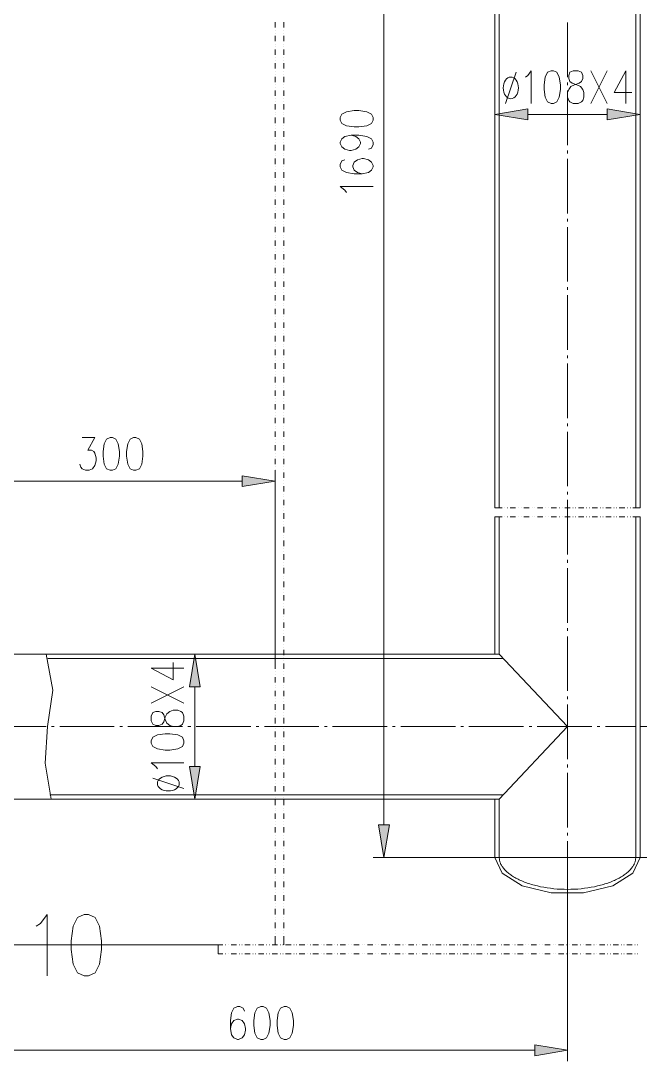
# Model space of a CAD drawing. Header units: millimetres. Extents: x 0 to 829, y 0 to 586.
# Drawn here: x 547.2 to 603.1, y 252.7 to 346.6 of the extents above; entities that cross this region are included whole.
import ezdxf

# ---------------------------------------------------------------- set-up
doc = ezdxf.new("R2010")
doc.units = ezdxf.units.MM

msp = doc.modelspace()

# ---------------------------------------------------------------- hatches: boundary and pattern name
h = msp.add_hatch(color=0)
h.dxf.hatch_style = 2
h.paths.add_polyline_path([(592.955944, 338.680778), (589.996139, 338.186889), (592.955944, 337.693)])
h = msp.add_hatch(color=0)
h.dxf.hatch_style = 2
h.paths.add_polyline_path([(600.152611, 338.680778), (603.108889, 338.186889), (600.152611, 337.693)])
h = msp.add_hatch(color=0)
h.dxf.hatch_style = 2
h.paths.add_polyline_path([(567.171417, 305.547889), (570.131222, 305.054), (567.171417, 304.563639)])
h = msp.add_hatch(color=0)
h.dxf.hatch_style = 2
h.paths.add_polyline_path([(562.394806, 286.48025), (562.888694, 289.440056), (563.382583, 286.48025)])
h = msp.add_hatch(color=0)
h.dxf.hatch_style = 2
h.paths.add_polyline_path([(562.394806, 279.283583), (562.888694, 276.327306), (563.382583, 279.283583)])
h = msp.add_hatch(color=0)
h.dxf.hatch_style = 2
h.paths.add_polyline_path([(579.476306, 274.009556), (579.970194, 271.04975), (580.464083, 274.009556)])
h = msp.add_hatch(color=0)
h.dxf.hatch_style = 2
h.paths.add_polyline_path([(593.594472, 254.141111), (596.554278, 253.647222), (593.594472, 253.153333)])

# ---------------------------------------------------------------- linework, layer by layer
at = {"color": 0, "lineweight": 0}
for points in [[(589.996139, 398.614194), (589.996139, 302.641)], [(590.39125, 398.614194), (590.39125, 302.641)], [(579.970194, 274.009556), (579.970194, 395.654389)], [(602.713778, 380.223889), (602.713778, 302.641)], [(603.108889, 380.223889), (603.108889, 302.641)], [(570.131222, 346.5195), (570.131222, 346.025611)], [(570.917917, 346.5195), (570.917917, 346.025611)], [(596.554278, 341.5665), (596.554278, 346.494806)], [(570.131222, 345.778667), (570.148861, 345.778667)], [(570.131222, 345.531722), (570.148861, 345.531722)], [(570.131222, 345.288306), (570.131222, 344.794417)], [(570.917917, 345.778667), (570.935556, 345.778667)], [(570.917917, 345.531722), (570.935556, 345.531722)], [(570.917917, 345.288306), (570.917917, 344.794417)], [(570.131222, 344.547472), (570.148861, 344.547472)], [(570.131222, 344.300528), (570.148861, 344.300528)], [(570.131222, 344.053583), (570.131222, 343.559694)], [(570.917917, 344.547472), (570.935556, 344.547472)], [(570.917917, 344.300528), (570.935556, 344.300528)], [(570.917917, 344.053583), (570.917917, 343.559694)], [(570.131222, 343.316278), (570.148861, 343.316278)], [(570.131222, 343.069333), (570.148861, 343.069333)], [(570.917917, 343.316278), (570.935556, 343.316278)], [(570.917917, 343.069333), (570.935556, 343.069333)], [(570.131222, 342.822389), (570.131222, 342.3285)], [(570.917917, 342.822389), (570.917917, 342.3285)], [(592.751333, 341.5665), (592.963, 341.707611), (593.276972, 342.130944), (593.276972, 339.174667)], [(598.667417, 339.174667), (600.145556, 342.130944)], [(598.667417, 342.130944), (600.145556, 339.174667)], [(601.835361, 342.130944), (600.777028, 340.158917), (602.364528, 340.158917)], [(601.835361, 342.130944), (601.835361, 339.174667)], [(570.131222, 342.081556), (570.148861, 342.081556)], [(570.131222, 341.834611), (570.148861, 341.834611)], [(570.131222, 341.591194), (570.131222, 341.097306)], [(570.917917, 342.081556), (570.935556, 342.081556)], [(570.917917, 341.834611), (570.935556, 341.834611)], [(570.917917, 341.591194), (570.917917, 341.097306)], [(591.904667, 341.989833), (590.955694, 339.174667)], [(570.131222, 340.850361), (570.148861, 340.850361)], [(570.131222, 340.603417), (570.148861, 340.603417)], [(570.131222, 340.356472), (570.131222, 339.862583)], [(570.917917, 340.850361), (570.935556, 340.850361)], [(570.917917, 340.603417), (570.935556, 340.603417)], [(570.917917, 340.356472), (570.917917, 339.862583)], [(589.996139, 340.402333), (589.996139, 337.202639)], [(596.554278, 340.825667), (596.554278, 341.072611)], [(596.554278, 335.403472), (596.554278, 340.335306)], [(570.131222, 339.619167), (570.148861, 339.619167)], [(570.131222, 339.372222), (570.148861, 339.372222)], [(570.917917, 339.619167), (570.935556, 339.619167)], [(570.917917, 339.372222), (570.935556, 339.372222)], [(603.108889, 340.204778), (603.108889, 337.202639)], [(570.131222, 339.125278), (570.131222, 338.631389)], [(570.131222, 338.384444), (570.148861, 338.384444)], [(570.917917, 339.125278), (570.917917, 338.631389)], [(570.917917, 338.384444), (570.935556, 338.384444)], [(570.131222, 338.1375), (570.148861, 338.1375)], [(570.131222, 337.894083), (570.131222, 337.400194)], [(570.917917, 338.1375), (570.935556, 338.1375)], [(570.917917, 337.894083), (570.917917, 337.400194)], [(592.955944, 338.186889), (600.152611, 338.186889)], [(570.131222, 337.15325), (570.148861, 337.15325)], [(570.131222, 336.906306), (570.148861, 336.906306)], [(570.131222, 336.659361), (570.131222, 336.165472)], [(570.917917, 337.15325), (570.935556, 337.15325)], [(570.917917, 336.906306), (570.935556, 336.906306)], [(570.917917, 336.659361), (570.917917, 336.165472)], [(570.131222, 335.922056), (570.148861, 335.922056)], [(570.131222, 335.675111), (570.148861, 335.675111)], [(570.917917, 335.922056), (570.935556, 335.922056)], [(570.917917, 335.675111), (570.935556, 335.675111)], [(577.013917, 336.310111), (577.43725, 336.204278), (577.715944, 335.992611), (577.857056, 335.675111), (577.857056, 335.572806), (577.715944, 335.255306), (577.43725, 335.043639), (577.013917, 334.937806), (576.872806, 334.937806), (576.449472, 335.043639), (576.16725, 335.255306), (576.026139, 335.572806), (576.026139, 335.675111), (576.16725, 335.992611), (576.449472, 336.204278), (577.013917, 336.310111), (577.715944, 336.310111), (578.4215, 336.204278), (578.844833, 335.992611), (578.985944, 335.675111), (578.985944, 335.466972), (578.844833, 335.149472), (578.562611, 335.043639)], [(570.131222, 335.428167), (570.131222, 334.934278)], [(570.131222, 334.687333), (570.148861, 334.687333)], [(570.917917, 335.428167), (570.917917, 334.934278)], [(570.917917, 334.687333), (570.935556, 334.687333)], [(596.554278, 334.666167), (596.554278, 334.913111)], [(570.131222, 334.440389), (570.148861, 334.440389)], [(570.131222, 334.196972), (570.131222, 333.703083)], [(570.917917, 334.440389), (570.935556, 334.440389)], [(570.917917, 334.196972), (570.917917, 333.703083)], [(576.449472, 334.091139), (576.16725, 333.985306), (576.026139, 333.671333), (576.026139, 333.459667), (576.16725, 333.142167), (576.590583, 332.9305), (577.296139, 332.824667), (577.998167, 332.824667), (578.562611, 332.9305), (578.844833, 333.142167), (578.985944, 333.459667), (578.985944, 333.5655), (578.844833, 333.879472), (578.562611, 334.091139), (578.139278, 334.196972), (577.998167, 334.196972), (577.574833, 334.091139), (577.296139, 333.879472), (577.155028, 333.5655), (577.155028, 333.459667), (577.296139, 333.142167), (577.574833, 332.9305), (577.998167, 332.824667)], [(596.554278, 329.243972), (596.554278, 334.172278)], [(570.131222, 333.456139), (570.148861, 333.456139)], [(570.131222, 333.209194), (570.148861, 333.209194)], [(570.131222, 332.96225), (570.131222, 332.468361)], [(570.917917, 333.456139), (570.935556, 333.456139)], [(570.917917, 333.209194), (570.935556, 333.209194)], [(570.917917, 332.96225), (570.917917, 332.468361)], [(570.131222, 332.224944), (570.148861, 332.224944)], [(570.131222, 331.978), (570.148861, 331.978)], [(570.917917, 332.224944), (570.935556, 332.224944)], [(570.917917, 331.978), (570.935556, 331.978)], [(570.131222, 331.731056), (570.131222, 331.237167)], [(570.131222, 330.990222), (570.148861, 330.990222)], [(570.917917, 331.731056), (570.917917, 331.237167)], [(570.917917, 330.990222), (570.935556, 330.990222)], [(576.590583, 331.134861), (576.449472, 331.346528), (576.026139, 331.664028), (578.985944, 331.664028)], [(570.131222, 330.743278), (570.148861, 330.743278)], [(570.131222, 330.496333), (570.131222, 330.005972)], [(570.917917, 330.743278), (570.935556, 330.743278)], [(570.917917, 330.496333), (570.917917, 330.005972)], [(570.131222, 329.759028), (570.148861, 329.759028)], [(570.131222, 329.512083), (570.148861, 329.512083)], [(570.131222, 329.265139), (570.131222, 328.77125)], [(570.917917, 329.759028), (570.935556, 329.759028)], [(570.917917, 329.512083), (570.935556, 329.512083)], [(570.917917, 329.265139), (570.917917, 328.77125)], [(570.131222, 328.527833), (570.148861, 328.527833)], [(570.131222, 328.280889), (570.148861, 328.280889)], [(570.131222, 328.033944), (570.131222, 327.540056)], [(570.917917, 328.527833), (570.935556, 328.527833)], [(570.917917, 328.280889), (570.935556, 328.280889)], [(570.917917, 328.033944), (570.917917, 327.540056)], [(596.554278, 328.503139), (596.554278, 328.750083)], [(596.554278, 323.080944), (596.554278, 328.00925)], [(570.131222, 327.293111), (570.148861, 327.293111)], [(570.917917, 327.293111), (570.935556, 327.293111)], [(570.131222, 327.046167), (570.148861, 327.046167)], [(570.131222, 326.799222), (570.131222, 326.308861)], [(570.917917, 327.046167), (570.935556, 327.046167)], [(570.917917, 326.799222), (570.917917, 326.308861)], [(570.131222, 326.061917), (570.148861, 326.061917)], [(570.131222, 325.814972), (570.148861, 325.814972)], [(570.131222, 325.568028), (570.131222, 325.074139)], [(570.917917, 326.061917), (570.935556, 326.061917)], [(570.917917, 325.814972), (570.935556, 325.814972)], [(570.917917, 325.568028), (570.917917, 325.074139)], [(570.131222, 324.830722), (570.148861, 324.830722)], [(570.131222, 324.583778), (570.148861, 324.583778)], [(570.131222, 324.336833), (570.131222, 323.842944)], [(570.917917, 324.830722), (570.935556, 324.830722)], [(570.917917, 324.583778), (570.935556, 324.583778)], [(570.917917, 324.336833), (570.917917, 323.842944)], [(570.131222, 323.596), (570.148861, 323.596)], [(570.131222, 323.349056), (570.148861, 323.349056)], [(570.917917, 323.596), (570.935556, 323.596)], [(570.917917, 323.349056), (570.935556, 323.349056)], [(570.131222, 323.102111), (570.131222, 322.61175)], [(570.131222, 322.364806), (570.148861, 322.364806)], [(570.917917, 323.102111), (570.917917, 322.61175)], [(570.917917, 322.364806), (570.935556, 322.364806)], [(596.554278, 322.340111), (596.554278, 322.587056)], [(570.131222, 322.117861), (570.148861, 322.117861)], [(570.131222, 321.870917), (570.131222, 321.377028)], [(570.917917, 322.117861), (570.935556, 322.117861)], [(570.917917, 321.870917), (570.917917, 321.377028)], [(596.554278, 316.917917), (596.554278, 321.84975)], [(570.131222, 321.133611), (570.148861, 321.133611)], [(570.131222, 320.886667), (570.148861, 320.886667)], [(570.131222, 320.639722), (570.131222, 320.145833)], [(570.917917, 321.133611), (570.935556, 321.133611)], [(570.917917, 320.886667), (570.935556, 320.886667)], [(570.917917, 320.639722), (570.917917, 320.145833)], [(570.131222, 319.898889), (570.148861, 319.898889)], [(570.131222, 319.651944), (570.148861, 319.651944)], [(570.917917, 319.898889), (570.935556, 319.898889)], [(570.917917, 319.651944), (570.935556, 319.651944)], [(570.131222, 319.405), (570.131222, 318.914639)], [(570.131222, 318.667694), (570.148861, 318.667694)], [(570.917917, 319.405), (570.917917, 318.914639)], [(570.917917, 318.667694), (570.935556, 318.667694)], [(570.131222, 318.42075), (570.148861, 318.42075)], [(570.131222, 318.173806), (570.131222, 317.679917)], [(570.917917, 318.42075), (570.935556, 318.42075)], [(570.917917, 318.173806), (570.917917, 317.679917)], [(570.131222, 317.432972), (570.148861, 317.432972)], [(570.131222, 317.189556), (570.148861, 317.189556)], [(570.131222, 316.942611), (570.131222, 316.448722)], [(570.917917, 317.432972), (570.935556, 317.432972)], [(570.917917, 317.189556), (570.935556, 317.189556)], [(570.917917, 316.942611), (570.917917, 316.448722)], [(570.131222, 316.201778), (570.148861, 316.201778)], [(570.131222, 315.954833), (570.148861, 315.954833)], [(570.917917, 316.201778), (570.935556, 316.201778)], [(570.917917, 315.954833), (570.935556, 315.954833)], [(596.554278, 316.180611), (596.554278, 316.424028)], [(570.131222, 315.707889), (570.131222, 315.217528)], [(570.131222, 314.970583), (570.148861, 314.970583)], [(570.917917, 315.707889), (570.917917, 315.217528)], [(570.917917, 314.970583), (570.935556, 314.970583)], [(596.554278, 310.754889), (596.554278, 315.686722)], [(570.131222, 314.723639), (570.148861, 314.723639)], [(570.131222, 314.476694), (570.131222, 313.982806)], [(570.917917, 314.723639), (570.935556, 314.723639)], [(570.917917, 314.476694), (570.917917, 313.982806)], [(570.131222, 313.735861), (570.148861, 313.735861)], [(570.131222, 313.492444), (570.148861, 313.492444)], [(570.131222, 313.2455), (570.131222, 312.751611)], [(570.917917, 313.735861), (570.935556, 313.735861)], [(570.917917, 313.492444), (570.935556, 313.492444)], [(570.917917, 313.2455), (570.917917, 312.751611)], [(570.131222, 312.504667), (570.148861, 312.504667)], [(570.131222, 312.257722), (570.148861, 312.257722)], [(570.917917, 312.504667), (570.935556, 312.504667)], [(570.917917, 312.257722), (570.935556, 312.257722)], [(570.131222, 312.010778), (570.131222, 311.520417)], [(570.131222, 311.273472), (570.148861, 311.273472)], [(570.917917, 312.010778), (570.917917, 311.520417)], [(570.917917, 311.273472), (570.935556, 311.273472)], [(570.131222, 311.026528), (570.148861, 311.026528)], [(570.131222, 310.779583), (570.131222, 310.285694)], [(570.917917, 311.026528), (570.935556, 311.026528)], [(570.917917, 310.779583), (570.917917, 310.285694)], [(596.554278, 310.017583), (596.554278, 310.264528)], [(570.131222, 310.03875), (570.148861, 310.03875)], [(570.131222, 309.795333), (570.148861, 309.795333)], [(570.131222, 309.548389), (570.131222, 309.0545)], [(570.917917, 310.03875), (570.935556, 310.03875)], [(570.917917, 309.795333), (570.935556, 309.795333)], [(570.917917, 309.548389), (570.917917, 309.0545)], [(596.554278, 304.595389), (596.554278, 309.523694)], [(552.700472, 308.998056), (553.864639, 308.998056), (553.229639, 307.872694), (553.547139, 307.872694), (553.758806, 307.731583), (553.864639, 307.590472), (553.966944, 307.167139), (553.966944, 306.888444), (553.864639, 306.465111), (553.652972, 306.182889), (553.335472, 306.041778), (553.017972, 306.041778), (552.700472, 306.182889), (552.594639, 306.324), (552.488806, 306.606222)], [(570.131222, 308.807556), (570.148861, 308.807556)], [(570.131222, 308.560611), (570.148861, 308.560611)], [(570.131222, 308.313667), (570.131222, 307.823306)], [(570.917917, 308.807556), (570.935556, 308.807556)], [(570.917917, 308.560611), (570.935556, 308.560611)], [(570.917917, 308.313667), (570.917917, 307.823306)], [(570.131222, 307.576361), (570.148861, 307.576361)], [(570.131222, 307.329417), (570.148861, 307.329417)], [(570.917917, 307.576361), (570.935556, 307.576361)], [(570.917917, 307.329417), (570.935556, 307.329417)], [(570.131222, 307.082472), (570.131222, 306.588583)], [(570.917917, 307.082472), (570.917917, 306.588583)], [(570.131222, 306.341639), (570.148861, 306.341639)], [(570.131222, 306.098222), (570.148861, 306.098222)], [(570.131222, 288.205333), (570.131222, 306.041778)], [(570.131222, 305.851278), (570.131222, 305.357389)], [(570.917917, 306.341639), (570.935556, 306.341639)], [(570.917917, 306.098222), (570.935556, 306.098222)], [(570.917917, 305.851278), (570.917917, 305.357389)], [(543.510611, 305.054), (567.171417, 305.054)], [(570.131222, 305.110444), (570.148861, 305.110444)], [(570.131222, 304.8635), (570.148861, 304.8635)], [(570.131222, 304.616556), (570.131222, 304.126194)], [(570.917917, 305.110444), (570.935556, 305.110444)], [(570.917917, 304.8635), (570.935556, 304.8635)], [(570.917917, 304.616556), (570.917917, 304.126194)], [(570.131222, 303.87925), (570.148861, 303.87925)], [(570.131222, 303.632306), (570.148861, 303.632306)], [(570.917917, 303.87925), (570.935556, 303.87925)], [(570.917917, 303.632306), (570.935556, 303.632306)], [(596.554278, 303.854556), (596.554278, 304.1015)], [(570.131222, 303.385361), (570.131222, 302.891472)], [(570.131222, 302.644528), (570.148861, 302.644528)], [(570.917917, 303.385361), (570.917917, 302.891472)], [(570.917917, 302.644528), (570.935556, 302.644528)], [(589.996139, 302.641), (590.638194, 302.641)], [(590.885139, 302.641), (590.902778, 302.641)], [(591.132083, 302.641), (591.149722, 302.641)], [(591.3755, 302.641), (591.869389, 302.641)], [(592.116333, 302.641), (592.133972, 302.641)], [(592.363278, 302.641), (592.380917, 302.641)], [(592.610222, 302.641), (593.100583, 302.641)], [(593.347528, 302.641), (593.365167, 302.641)], [(593.594472, 302.641), (593.612111, 302.641)], [(593.841417, 302.641), (594.335306, 302.641)], [(594.58225, 302.641), (594.599889, 302.641)], [(594.829194, 302.641), (594.846833, 302.641)], [(595.072611, 302.641), (595.5665, 302.641)], [(595.813444, 302.641), (595.831083, 302.641)], [(596.060389, 302.641), (596.078028, 302.641)], [(596.307333, 302.641), (596.801222, 302.641)], [(596.554278, 298.432361), (596.554278, 303.360667)], [(597.044639, 302.641), (597.062278, 302.641)], [(597.291583, 302.641), (597.309222, 302.641)], [(597.538528, 302.641), (598.032417, 302.641)], [(598.279361, 302.641), (598.297, 302.641)], [(598.526306, 302.641), (598.543944, 302.641)], [(598.769722, 302.641), (599.263611, 302.641)], [(599.510556, 302.641), (599.528194, 302.641)], [(599.7575, 302.641), (599.775139, 302.641)], [(600.004444, 302.641), (600.498333, 302.641)], [(600.74175, 302.641), (600.759389, 302.641)], [(600.988694, 302.641), (601.006333, 302.641)], [(601.235639, 302.641), (601.729528, 302.641)], [(601.976472, 302.641), (601.994111, 302.641)], [(602.223417, 302.641), (602.241056, 302.641)], [(602.466833, 302.641), (603.108889, 302.641)], [(570.131222, 302.401111), (570.148861, 302.401111)], [(570.131222, 302.154167), (570.131222, 301.660278)], [(570.917917, 302.401111), (570.935556, 302.401111)], [(570.917917, 302.154167), (570.917917, 301.660278)], [(589.996139, 301.840194), (590.638194, 301.840194)], [(589.996139, 301.840194), (589.996139, 289.440056)], [(590.39125, 301.840194), (590.39125, 289.440056)], [(590.885139, 301.840194), (590.902778, 301.840194)], [(591.132083, 301.840194), (591.149722, 301.840194)], [(591.3755, 301.840194), (591.869389, 301.840194)], [(592.116333, 301.840194), (592.133972, 301.840194)], [(592.363278, 301.840194), (592.380917, 301.840194)], [(592.610222, 301.840194), (593.100583, 301.840194)], [(593.347528, 301.840194), (593.365167, 301.840194)], [(593.594472, 301.840194), (593.612111, 301.840194)], [(593.841417, 301.840194), (594.335306, 301.840194)], [(594.58225, 301.840194), (594.599889, 301.840194)], [(594.829194, 301.840194), (594.846833, 301.840194)], [(595.072611, 301.840194), (595.5665, 301.840194)], [(595.813444, 301.840194), (595.831083, 301.840194)], [(596.060389, 301.840194), (596.078028, 301.840194)], [(596.307333, 301.840194), (596.801222, 301.840194)], [(597.044639, 301.840194), (597.062278, 301.840194)], [(597.291583, 301.840194), (597.309222, 301.840194)], [(597.538528, 301.840194), (598.032417, 301.840194)], [(598.279361, 301.840194), (598.297, 301.840194)], [(598.526306, 301.840194), (598.543944, 301.840194)], [(598.769722, 301.840194), (599.263611, 301.840194)], [(599.510556, 301.840194), (599.528194, 301.840194)], [(599.7575, 301.840194), (599.775139, 301.840194)], [(600.004444, 301.840194), (600.498333, 301.840194)], [(600.74175, 301.840194), (600.759389, 301.840194)], [(600.988694, 301.840194), (601.006333, 301.840194)], [(601.235639, 301.840194), (601.729528, 301.840194)], [(601.976472, 301.840194), (601.994111, 301.840194)], [(602.223417, 301.840194), (602.241056, 301.840194)], [(602.466833, 301.840194), (603.108889, 301.840194)], [(602.713778, 301.840194), (602.713778, 271.04975)], [(603.108889, 301.840194), (603.108889, 271.04975)], [(570.131222, 301.413333), (570.148861, 301.413333)], [(570.131222, 301.166389), (570.148861, 301.166389)], [(570.131222, 300.919444), (570.131222, 300.429083)], [(570.917917, 301.413333), (570.935556, 301.413333)], [(570.917917, 301.166389), (570.935556, 301.166389)], [(570.917917, 300.919444), (570.917917, 300.429083)], [(570.131222, 300.182139), (570.148861, 300.182139)], [(570.131222, 299.935194), (570.148861, 299.935194)], [(570.917917, 300.182139), (570.935556, 300.182139)], [(570.917917, 299.935194), (570.935556, 299.935194)], [(570.131222, 299.68825), (570.131222, 299.194361)], [(570.131222, 298.947417), (570.148861, 298.947417)], [(570.917917, 299.68825), (570.917917, 299.194361)], [(570.917917, 298.947417), (570.935556, 298.947417)], [(570.131222, 298.704), (570.148861, 298.704)], [(570.131222, 298.457056), (570.131222, 297.963167)], [(570.917917, 298.704), (570.935556, 298.704)], [(570.917917, 298.457056), (570.917917, 297.963167)], [(596.554278, 297.691528), (596.554278, 297.938472)], [(570.131222, 297.716222), (570.148861, 297.716222)], [(570.131222, 297.469278), (570.148861, 297.469278)], [(570.131222, 297.222333), (570.131222, 296.731972)], [(570.917917, 297.716222), (570.935556, 297.716222)], [(570.917917, 297.469278), (570.935556, 297.469278)], [(570.917917, 297.222333), (570.917917, 296.731972)], [(596.554278, 292.269333), (596.554278, 297.201167)], [(570.131222, 296.485028), (570.148861, 296.485028)], [(570.131222, 296.238083), (570.148861, 296.238083)], [(570.917917, 296.485028), (570.935556, 296.485028)], [(570.917917, 296.238083), (570.935556, 296.238083)], [(570.131222, 295.991139), (570.131222, 295.49725)], [(570.131222, 295.250306), (570.148861, 295.250306)], [(570.917917, 295.991139), (570.917917, 295.49725)], [(570.917917, 295.250306), (570.935556, 295.250306)], [(570.131222, 295.006889), (570.148861, 295.006889)], [(570.131222, 294.759944), (570.131222, 294.266056)], [(570.917917, 295.006889), (570.935556, 295.006889)], [(570.917917, 294.759944), (570.917917, 294.266056)], [(570.131222, 294.019111), (570.148861, 294.019111)], [(570.131222, 293.772167), (570.148861, 293.772167)], [(570.131222, 293.525222), (570.131222, 293.034861)], [(570.917917, 294.019111), (570.935556, 294.019111)], [(570.917917, 293.772167), (570.935556, 293.772167)], [(570.917917, 293.525222), (570.917917, 293.034861)], [(570.131222, 292.787917), (570.148861, 292.787917)], [(570.131222, 292.540972), (570.148861, 292.540972)], [(570.131222, 292.294028), (570.131222, 291.800139)], [(570.917917, 292.787917), (570.935556, 292.787917)], [(570.917917, 292.540972), (570.935556, 292.540972)], [(570.917917, 292.294028), (570.917917, 291.800139)], [(570.131222, 291.553194), (570.148861, 291.553194)], [(570.917917, 291.553194), (570.935556, 291.553194)], [(596.554278, 291.532028), (596.554278, 291.778972)], [(570.131222, 291.309778), (570.148861, 291.309778)], [(570.131222, 291.062833), (570.131222, 290.568944)], [(570.917917, 291.309778), (570.935556, 291.309778)], [(570.917917, 291.062833), (570.917917, 290.568944)], [(596.554278, 286.109833), (596.554278, 291.038139)], [(570.131222, 290.322), (570.148861, 290.322)], [(570.131222, 290.075056), (570.148861, 290.075056)], [(570.131222, 289.828111), (570.131222, 289.33775)], [(570.917917, 290.322), (570.935556, 290.322)], [(570.917917, 290.075056), (570.935556, 290.075056)], [(570.917917, 289.828111), (570.917917, 289.33775)], [(545.186306, 289.440056), (590.39125, 289.440056)], [(549.581917, 282.881917), (550.051111, 286.169806), (549.469028, 289.440056)], [(549.599556, 289.044944), (590.761667, 289.044944)], [(558.944639, 288.163), (560.916667, 287.108194), (560.916667, 288.692167)], [(565.312278, 289.440056), (561.904444, 289.440056)], [(570.131222, 289.090806), (570.148861, 289.090806)], [(570.131222, 288.843861), (570.148861, 288.843861)], [(570.131222, 288.596917), (570.131222, 288.103028)], [(570.917917, 289.090806), (570.935556, 289.090806)], [(570.917917, 288.843861), (570.935556, 288.843861)], [(570.917917, 288.596917), (570.917917, 288.103028)], [(590.39125, 289.440056), (596.554278, 282.881917)], [(558.944639, 288.163), (561.904444, 288.163)], [(570.131222, 287.856083), (570.148861, 287.856083)], [(570.131222, 287.609139), (570.148861, 287.609139)], [(570.917917, 287.856083), (570.935556, 287.856083)], [(570.917917, 287.609139), (570.935556, 287.609139)], [(570.131222, 287.365722), (570.131222, 286.871833)], [(570.917917, 287.365722), (570.917917, 286.871833)], [(561.904444, 284.995056), (558.944639, 286.473194)], [(558.944639, 284.995056), (561.904444, 286.473194)], [(562.888694, 286.48025), (562.888694, 279.283583)], [(570.131222, 286.624889), (570.148861, 286.624889)], [(570.131222, 286.377944), (570.148861, 286.377944)], [(570.131222, 286.131), (570.131222, 285.640639)], [(570.917917, 286.624889), (570.935556, 286.624889)], [(570.917917, 286.377944), (570.935556, 286.377944)], [(570.917917, 286.131), (570.917917, 285.640639)], [(570.131222, 285.393694), (570.148861, 285.393694)], [(570.131222, 285.14675), (570.148861, 285.14675)], [(570.131222, 284.899806), (570.131222, 284.405917)], [(570.917917, 285.393694), (570.935556, 285.393694)], [(570.917917, 285.14675), (570.935556, 285.14675)], [(570.917917, 284.899806), (570.917917, 284.405917)], [(596.554278, 285.369), (596.554278, 285.615944)], [(596.554278, 279.946806), (596.554278, 284.875111)], [(570.131222, 284.158972), (570.148861, 284.158972)], [(570.131222, 283.912028), (570.148861, 283.912028)], [(570.917917, 284.158972), (570.935556, 284.158972)], [(570.917917, 283.912028), (570.935556, 283.912028)], [(544.523083, 282.881917), (549.451389, 282.881917)], [(549.581917, 282.881917), (549.373778, 279.586972), (549.899417, 276.327306)], [(549.945278, 282.881917), (550.188694, 282.881917)], [(550.682583, 282.881917), (555.614417, 282.881917)], [(556.104778, 282.881917), (556.351722, 282.881917)], [(556.845611, 282.881917), (561.773917, 282.881917)], [(562.267806, 282.881917), (562.51475, 282.881917)], [(563.008639, 282.881917), (567.936944, 282.881917)], [(568.430833, 282.881917), (568.677778, 282.881917)], [(569.168139, 282.881917), (574.099972, 282.881917)], [(570.131222, 283.668611), (570.131222, 283.174722)], [(570.131222, 282.927778), (570.148861, 282.927778)], [(570.917917, 283.668611), (570.917917, 283.174722)], [(570.917917, 282.927778), (570.935556, 282.927778)], [(574.590333, 282.881917), (574.837278, 282.881917)], [(575.331167, 282.881917), (580.259472, 282.881917)], [(580.753361, 282.881917), (581.000306, 282.881917)], [(581.494194, 282.881917), (586.4225, 282.881917)], [(586.916389, 282.881917), (587.163333, 282.881917)], [(587.653694, 282.881917), (592.585528, 282.881917)], [(596.554278, 282.881917), (590.39125, 276.327306)], [(593.079417, 282.881917), (593.322833, 282.881917)], [(593.816722, 282.881917), (598.745028, 282.881917)], [(599.238917, 282.881917), (599.485861, 282.881917)], [(599.97975, 282.881917), (602.713778, 282.881917)], [(603.108889, 282.881917), (620.843028, 282.881917)], [(603.108889, 282.881917), (620.843028, 282.881917)], [(570.131222, 282.680833), (570.148861, 282.680833)], [(570.131222, 282.433889), (570.131222, 281.943528)], [(570.917917, 282.680833), (570.935556, 282.680833)], [(570.917917, 282.433889), (570.917917, 281.943528)], [(570.131222, 281.696583), (570.148861, 281.696583)], [(570.131222, 281.449639), (570.148861, 281.449639)], [(570.131222, 281.202694), (570.131222, 280.708806)], [(570.917917, 281.696583), (570.935556, 281.696583)], [(570.917917, 281.449639), (570.935556, 281.449639)], [(570.917917, 281.202694), (570.917917, 280.708806)], [(570.131222, 280.461861), (570.148861, 280.461861)], [(570.131222, 280.214917), (570.148861, 280.214917)], [(570.917917, 280.461861), (570.935556, 280.461861)], [(570.917917, 280.214917), (570.935556, 280.214917)], [(559.509083, 279.078972), (559.367972, 279.290639), (558.944639, 279.608139), (561.904444, 279.608139)], [(570.131222, 279.9715), (570.131222, 279.477611)], [(570.131222, 279.230667), (570.148861, 279.230667)], [(570.917917, 279.9715), (570.917917, 279.477611)], [(570.917917, 279.230667), (570.935556, 279.230667)], [(596.554278, 279.205972), (596.554278, 279.452917)], [(559.08575, 278.235833), (561.904444, 277.283333)], [(570.131222, 278.983722), (570.148861, 278.983722)], [(570.131222, 278.736778), (570.131222, 278.246417)], [(570.917917, 278.983722), (570.935556, 278.983722)], [(570.917917, 278.736778), (570.917917, 278.246417)], [(596.554278, 273.783778), (596.554278, 278.715611)], [(570.131222, 277.999472), (570.148861, 277.999472)], [(570.131222, 277.752528), (570.148861, 277.752528)], [(570.131222, 277.505583), (570.131222, 277.011694)], [(570.917917, 277.999472), (570.935556, 277.999472)], [(570.917917, 277.752528), (570.935556, 277.752528)], [(570.917917, 277.505583), (570.917917, 277.011694)], [(545.186306, 276.327306), (590.39125, 276.327306)], [(549.797111, 276.718889), (590.761667, 276.718889)], [(565.114722, 276.327306), (561.904444, 276.327306)], [(570.131222, 276.76475), (570.148861, 276.76475)], [(570.131222, 276.517806), (570.148861, 276.517806)], [(570.917917, 276.76475), (570.935556, 276.76475)], [(570.917917, 276.517806), (570.935556, 276.517806)], [(589.996139, 276.327306), (589.996139, 271.04975)], [(590.39125, 276.327306), (590.39125, 271.04975)], [(570.131222, 276.274389), (570.131222, 275.7805)], [(570.131222, 275.533556), (570.148861, 275.533556)], [(570.917917, 276.274389), (570.917917, 275.7805)], [(570.917917, 275.533556), (570.935556, 275.533556)], [(570.131222, 275.286611), (570.148861, 275.286611)], [(570.131222, 275.039667), (570.131222, 274.545778)], [(570.917917, 275.286611), (570.935556, 275.286611)], [(570.917917, 275.039667), (570.917917, 274.545778)], [(570.131222, 274.302361), (570.148861, 274.302361)], [(570.131222, 274.055417), (570.148861, 274.055417)], [(570.131222, 273.808472), (570.131222, 273.314583)], [(570.917917, 274.302361), (570.935556, 274.302361)], [(570.917917, 274.055417), (570.935556, 274.055417)], [(570.917917, 273.808472), (570.917917, 273.314583)], [(570.131222, 273.067639), (570.148861, 273.067639)], [(570.131222, 272.820694), (570.148861, 272.820694)], [(570.131222, 272.577278), (570.131222, 272.083389)], [(570.917917, 273.067639), (570.935556, 273.067639)], [(570.917917, 272.820694), (570.935556, 272.820694)], [(570.917917, 272.577278), (570.917917, 272.083389)], [(596.554278, 273.046472), (596.554278, 273.293417)], [(596.554278, 267.624278), (596.554278, 272.552583)], [(570.131222, 271.836444), (570.148861, 271.836444)], [(570.917917, 271.836444), (570.935556, 271.836444)], [(570.131222, 271.5895), (570.148861, 271.5895)], [(570.131222, 271.342556), (570.131222, 270.848667)], [(570.917917, 271.5895), (570.935556, 271.5895)], [(570.917917, 271.342556), (570.917917, 270.848667)], [(589.996139, 271.04975), (578.985944, 271.04975)], [(589.996139, 271.04975), (603.108889, 271.04975)], [(603.108889, 271.04975), (602.459778, 269.635111), (600.639444, 268.502694), (598.01125, 267.871222), (595.093778, 267.871222), (592.465583, 268.502694), (590.64525, 269.635111), (589.996139, 271.04975)], [(602.713778, 271.04975), (602.713778, 270.989778), (602.71025, 270.929806), (602.703194, 270.869833), (602.692611, 270.806333), (602.6785, 270.746361), (602.660861, 270.686389), (602.639694, 270.622889), (602.618528, 270.562917), (602.590306, 270.499417), (602.562083, 270.435917), (602.526806, 270.372417), (602.491528, 270.308917), (602.449194, 270.245417), (602.406861, 270.181917), (602.357472, 270.118417), (602.308083, 270.054917), (602.251639, 269.991417), (602.195194, 269.927917), (602.131694, 269.864417), (602.068194, 269.800917), (601.997639, 269.740944), (601.923556, 269.677444), (601.849472, 269.617472), (601.768333, 269.553972), (601.687194, 269.494), (601.599, 269.437556), (601.510806, 269.377583), (601.415556, 269.321139), (601.320306, 269.261167), (601.221528, 269.20825), (601.119222, 269.151806), (601.013389, 269.098889), (600.904028, 269.045972), (600.794667, 268.993056), (600.67825, 268.943667), (600.561833, 268.894278), (600.445417, 268.848417), (600.321944, 268.802556), (600.198472, 268.756694), (600.071472, 268.714361), (599.940944, 268.672028), (599.810417, 268.633222), (599.676361, 268.594417), (599.542306, 268.555611), (599.404722, 268.520333), (599.267139, 268.488583), (598.981389, 268.425083), (598.692111, 268.368639), (598.395778, 268.31925), (598.095917, 268.280444), (597.792528, 268.245167), (597.485611, 268.216944), (597.175167, 268.199306), (596.864722, 268.188722), (596.554278, 268.185194), (596.240306, 268.188722), (595.929861, 268.199306), (595.619417, 268.216944), (595.3125, 268.245167), (595.009111, 268.280444), (594.70925, 268.31925), (594.412917, 268.368639), (594.123639, 268.425083), (593.841417, 268.488583), (593.700306, 268.520333), (593.562722, 268.555611), (593.428667, 268.594417), (593.294611, 268.633222), (593.164083, 268.672028), (593.033556, 268.714361), (592.906556, 268.756694), (592.783083, 268.802556), (592.663139, 268.848417), (592.543194, 268.894278), (592.426778, 268.943667), (592.313889, 268.993056), (592.201, 269.045972), (592.091639, 269.098889), (591.985806, 269.151806), (591.8835, 269.20825), (591.784722, 269.261167), (591.689472, 269.321139), (591.59775, 269.377583), (591.506028, 269.437556), (591.421361, 269.494), (591.336694, 269.553972), (591.259083, 269.617472), (591.181472, 269.677444), (591.107389, 269.740944), (591.040361, 269.800917), (590.973333, 269.864417), (590.913361, 269.927917), (590.853389, 269.991417), (590.800472, 270.054917), (590.747556, 270.118417), (590.701694, 270.181917), (590.655833, 270.245417), (590.617028, 270.308917), (590.578222, 270.372417), (590.546472, 270.435917), (590.514722, 270.499417), (590.490028, 270.562917), (590.465333, 270.622889), (590.444167, 270.686389), (590.430056, 270.746361), (590.415944, 270.806333), (590.405361, 270.869833), (590.398306, 270.929806), (590.39125, 270.989778), (590.39125, 271.04975)], [(596.554278, 271.04975), (596.554278, 252.662972)], [(603.108889, 271.04975), (620.843028, 271.04975)], [(570.131222, 270.60525), (570.148861, 270.60525)], [(570.131222, 270.358306), (570.148861, 270.358306)], [(570.131222, 270.111361), (570.131222, 269.617472)], [(570.917917, 270.60525), (570.935556, 270.60525)], [(570.917917, 270.358306), (570.935556, 270.358306)], [(570.917917, 270.111361), (570.917917, 269.617472)], [(570.131222, 269.370528), (570.148861, 269.370528)], [(570.131222, 269.123583), (570.148861, 269.123583)], [(570.131222, 268.880167), (570.131222, 268.386278)], [(570.917917, 269.370528), (570.935556, 269.370528)], [(570.917917, 269.123583), (570.935556, 269.123583)], [(570.917917, 268.880167), (570.917917, 268.386278)], [(570.131222, 268.139333), (570.148861, 268.139333)], [(570.131222, 267.892389), (570.148861, 267.892389)], [(570.917917, 268.139333), (570.935556, 268.139333)], [(570.917917, 267.892389), (570.935556, 267.892389)], [(570.131222, 267.645444), (570.131222, 267.151556)], [(570.131222, 266.908139), (570.148861, 266.908139)], [(570.917917, 267.645444), (570.917917, 267.151556)], [(570.917917, 266.908139), (570.935556, 266.908139)], [(596.554278, 266.883444), (596.554278, 267.130389)], [(570.131222, 266.661194), (570.148861, 266.661194)], [(570.131222, 266.41425), (570.131222, 265.920361)], [(570.917917, 266.661194), (570.935556, 266.661194)], [(570.917917, 266.41425), (570.917917, 265.920361)], [(596.554278, 263.260417), (596.554278, 266.389556)], [(548.551806, 264.847917), (548.946917, 265.1125), (549.536056, 265.899194), (549.536056, 260.378222)], [(570.131222, 265.673417), (570.148861, 265.673417)], [(570.131222, 265.426472), (570.148861, 265.426472)], [(570.131222, 265.183056), (570.131222, 264.689167)], [(570.917917, 265.673417), (570.935556, 265.673417)], [(570.917917, 265.426472), (570.935556, 265.426472)], [(570.917917, 265.183056), (570.917917, 264.689167)], [(570.131222, 264.442222), (570.148861, 264.442222)], [(570.131222, 264.195278), (570.148861, 264.195278)], [(570.917917, 264.442222), (570.935556, 264.442222)], [(570.917917, 264.195278), (570.935556, 264.195278)], [(565.005361, 263.165167), (532.433389, 263.165167)], [(565.005361, 263.165167), (565.421639, 263.165167)], [(565.005361, 263.165167), (565.005361, 262.374944)], [(565.668583, 263.165167), (565.686222, 263.165167)], [(565.915528, 263.165167), (565.933167, 263.165167)], [(566.162472, 263.165167), (566.652833, 263.165167)], [(566.899778, 263.165167), (566.917417, 263.165167)], [(567.146722, 263.165167), (567.164361, 263.165167)], [(567.393667, 263.165167), (567.887556, 263.165167)], [(568.1345, 263.165167), (568.152139, 263.165167)], [(568.381444, 263.165167), (568.399083, 263.165167)], [(568.624861, 263.165167), (569.11875, 263.165167)], [(569.365694, 263.165167), (569.383333, 263.165167)], [(569.612639, 263.165167), (569.630278, 263.165167)], [(569.859583, 263.165167), (570.349944, 263.165167)], [(570.131222, 263.948333), (570.131222, 263.165167)], [(570.596889, 263.165167), (570.614528, 263.165167)], [(570.843833, 263.165167), (570.861472, 263.165167)], [(570.917917, 263.948333), (570.917917, 263.165167)], [(571.090778, 263.165167), (571.584667, 263.165167)], [(571.831611, 263.165167), (571.84925, 263.165167)], [(572.078556, 263.165167), (572.096194, 263.165167)], [(572.321972, 263.165167), (572.815861, 263.165167)], [(573.062806, 263.165167), (573.080444, 263.165167)], [(573.30975, 263.165167), (573.327389, 263.165167)], [(573.556694, 263.165167), (574.050583, 263.165167)], [(574.294, 263.165167), (574.311639, 263.165167)], [(574.540944, 263.165167), (574.558583, 263.165167)], [(574.787889, 263.165167), (575.281778, 263.165167)], [(575.528722, 263.165167), (575.546361, 263.165167)], [(575.775667, 263.165167), (575.793306, 263.165167)], [(576.019083, 263.165167), (576.512972, 263.165167)], [(576.759917, 263.165167), (576.777556, 263.165167)], [(577.006861, 263.165167), (577.0245, 263.165167)], [(577.253806, 263.165167), (577.747694, 263.165167)], [(577.991111, 263.165167), (578.00875, 263.165167)], [(578.238056, 263.165167), (578.255694, 263.165167)], [(578.485, 263.165167), (578.978889, 263.165167)], [(579.225833, 263.165167), (579.243472, 263.165167)], [(579.472778, 263.165167), (579.490417, 263.165167)], [(579.716194, 263.165167), (580.210083, 263.165167)], [(580.457028, 263.165167), (580.474667, 263.165167)], [(580.703972, 263.165167), (580.721611, 263.165167)], [(580.950917, 263.165167), (581.444806, 263.165167)], [(581.688222, 263.165167), (581.705861, 263.165167)], [(581.935167, 263.165167), (581.952806, 263.165167)], [(582.182111, 263.165167), (582.676, 263.165167)], [(582.922944, 263.165167), (582.940583, 263.165167)], [(583.169889, 263.165167), (583.187528, 263.165167)], [(583.413306, 263.165167), (583.907194, 263.165167)], [(584.154139, 263.165167), (584.171778, 263.165167)], [(584.401083, 263.165167), (584.418722, 263.165167)], [(584.648028, 263.165167), (585.141917, 263.165167)], [(585.385333, 263.165167), (585.402972, 263.165167)], [(585.632278, 263.165167), (585.649917, 263.165167)], [(585.879222, 263.165167), (586.373111, 263.165167)], [(586.620056, 263.165167), (586.637694, 263.165167)], [(586.867, 263.165167), (586.884639, 263.165167)], [(587.113944, 263.165167), (587.604306, 263.165167)], [(587.85125, 263.165167), (587.868889, 263.165167)], [(588.098194, 263.165167), (588.115833, 263.165167)], [(588.345139, 263.165167), (588.839028, 263.165167)], [(589.082444, 263.165167), (589.100083, 263.165167)], [(589.329389, 263.165167), (589.347028, 263.165167)], [(589.576333, 263.165167), (590.070222, 263.165167)], [(590.317167, 263.165167), (590.334806, 263.165167)], [(590.564111, 263.165167), (590.58175, 263.165167)], [(590.811056, 263.165167), (591.301417, 263.165167)], [(591.548361, 263.165167), (591.566, 263.165167)], [(591.795306, 263.165167), (591.812944, 263.165167)], [(592.04225, 263.165167), (592.536139, 263.165167)], [(592.779556, 263.165167), (592.797194, 263.165167)], [(593.0265, 263.165167), (593.044139, 263.165167)], [(593.273444, 263.165167), (593.767333, 263.165167)], [(594.014278, 263.165167), (594.031917, 263.165167)], [(594.261222, 263.165167), (594.278861, 263.165167)], [(594.508167, 263.165167), (594.998528, 263.165167)], [(595.245472, 263.165167), (595.263111, 263.165167)], [(595.492417, 263.165167), (595.510056, 263.165167)], [(595.739361, 263.165167), (596.23325, 263.165167)], [(596.476667, 263.165167), (596.494306, 263.165167)], [(596.723611, 263.165167), (596.74125, 263.165167)], [(596.970556, 263.165167), (597.464444, 263.165167)], [(597.711389, 263.165167), (597.729028, 263.165167)], [(597.958333, 263.165167), (597.975972, 263.165167)], [(598.205278, 263.165167), (598.695639, 263.165167)], [(598.942583, 263.165167), (598.960222, 263.165167)], [(599.189528, 263.165167), (599.207167, 263.165167)], [(599.436472, 263.165167), (599.930361, 263.165167)], [(600.177306, 263.165167), (600.194944, 263.165167)], [(600.420722, 263.165167), (600.438361, 263.165167)], [(600.667667, 263.165167), (601.161556, 263.165167)], [(601.4085, 263.165167), (601.426139, 263.165167)], [(601.655444, 263.165167), (601.673083, 263.165167)], [(601.902389, 263.165167), (602.39275, 263.165167)], [(602.639694, 263.165167), (602.657333, 263.165167)], [(602.886639, 263.165167), (602.904278, 263.165167)], [(565.005361, 262.374944), (565.421639, 262.374944)], [(565.668583, 262.374944), (565.686222, 262.374944)], [(565.915528, 262.374944), (565.933167, 262.374944)], [(566.162472, 262.374944), (566.652833, 262.374944)], [(566.899778, 262.374944), (566.917417, 262.374944)], [(567.146722, 262.374944), (567.164361, 262.374944)], [(567.393667, 262.374944), (567.887556, 262.374944)], [(568.1345, 262.374944), (568.152139, 262.374944)], [(568.381444, 262.374944), (568.399083, 262.374944)], [(568.624861, 262.374944), (569.11875, 262.374944)], [(569.365694, 262.374944), (569.383333, 262.374944)], [(569.612639, 262.374944), (569.630278, 262.374944)], [(569.859583, 262.374944), (570.349944, 262.374944)], [(570.596889, 262.374944), (570.614528, 262.374944)], [(570.843833, 262.374944), (570.861472, 262.374944)], [(571.090778, 262.374944), (571.584667, 262.374944)], [(571.831611, 262.374944), (571.84925, 262.374944)], [(572.078556, 262.374944), (572.096194, 262.374944)], [(572.321972, 262.374944), (572.815861, 262.374944)], [(573.062806, 262.374944), (573.080444, 262.374944)], [(573.30975, 262.374944), (573.327389, 262.374944)], [(573.556694, 262.374944), (574.050583, 262.374944)], [(574.294, 262.374944), (574.311639, 262.374944)], [(574.540944, 262.374944), (574.558583, 262.374944)], [(574.787889, 262.374944), (575.281778, 262.374944)], [(575.528722, 262.374944), (575.546361, 262.374944)], [(575.775667, 262.374944), (575.793306, 262.374944)], [(576.019083, 262.374944), (576.512972, 262.374944)], [(576.759917, 262.374944), (576.777556, 262.374944)], [(577.006861, 262.374944), (577.0245, 262.374944)], [(577.253806, 262.374944), (577.747694, 262.374944)], [(577.991111, 262.374944), (578.00875, 262.374944)], [(578.238056, 262.374944), (578.255694, 262.374944)], [(578.485, 262.374944), (578.978889, 262.374944)], [(579.225833, 262.374944), (579.243472, 262.374944)], [(579.472778, 262.374944), (579.490417, 262.374944)], [(579.716194, 262.374944), (580.210083, 262.374944)], [(580.457028, 262.374944), (580.474667, 262.374944)], [(580.703972, 262.374944), (580.721611, 262.374944)], [(580.950917, 262.374944), (581.444806, 262.374944)], [(581.688222, 262.374944), (581.705861, 262.374944)], [(581.935167, 262.374944), (581.952806, 262.374944)], [(582.182111, 262.374944), (582.676, 262.374944)], [(582.922944, 262.374944), (582.940583, 262.374944)], [(583.169889, 262.374944), (583.187528, 262.374944)], [(583.413306, 262.374944), (583.907194, 262.374944)], [(584.154139, 262.374944), (584.171778, 262.374944)], [(584.401083, 262.374944), (584.418722, 262.374944)], [(584.648028, 262.374944), (585.141917, 262.374944)], [(585.385333, 262.374944), (585.402972, 262.374944)], [(585.632278, 262.374944), (585.649917, 262.374944)], [(585.879222, 262.374944), (586.373111, 262.374944)], [(586.620056, 262.374944), (586.637694, 262.374944)], [(586.867, 262.374944), (586.884639, 262.374944)], [(587.113944, 262.374944), (587.604306, 262.374944)], [(587.85125, 262.374944), (587.868889, 262.374944)], [(588.098194, 262.374944), (588.115833, 262.374944)], [(588.345139, 262.374944), (588.839028, 262.374944)], [(589.082444, 262.374944), (589.100083, 262.374944)], [(589.329389, 262.374944), (589.347028, 262.374944)], [(589.576333, 262.374944), (590.070222, 262.374944)], [(590.317167, 262.374944), (590.334806, 262.374944)], [(590.564111, 262.374944), (590.58175, 262.374944)], [(590.811056, 262.374944), (591.301417, 262.374944)], [(591.548361, 262.374944), (591.566, 262.374944)], [(591.795306, 262.374944), (591.812944, 262.374944)], [(592.04225, 262.374944), (592.536139, 262.374944)], [(592.779556, 262.374944), (592.797194, 262.374944)], [(593.0265, 262.374944), (593.044139, 262.374944)], [(593.273444, 262.374944), (593.767333, 262.374944)], [(594.014278, 262.374944), (594.031917, 262.374944)], [(594.261222, 262.374944), (594.278861, 262.374944)], [(594.508167, 262.374944), (594.998528, 262.374944)], [(595.245472, 262.374944), (595.263111, 262.374944)], [(595.492417, 262.374944), (595.510056, 262.374944)], [(595.739361, 262.374944), (596.23325, 262.374944)], [(596.476667, 262.374944), (596.494306, 262.374944)], [(596.723611, 262.374944), (596.74125, 262.374944)], [(596.970556, 262.374944), (597.464444, 262.374944)], [(597.711389, 262.374944), (597.729028, 262.374944)], [(597.958333, 262.374944), (597.975972, 262.374944)], [(598.205278, 262.374944), (598.695639, 262.374944)], [(598.942583, 262.374944), (598.960222, 262.374944)], [(599.189528, 262.374944), (599.207167, 262.374944)], [(599.436472, 262.374944), (599.930361, 262.374944)], [(600.177306, 262.374944), (600.194944, 262.374944)], [(600.420722, 262.374944), (600.438361, 262.374944)], [(600.667667, 262.374944), (601.161556, 262.374944)], [(601.4085, 262.374944), (601.426139, 262.374944)], [(601.655444, 262.374944), (601.673083, 262.374944)], [(601.902389, 262.374944), (602.39275, 262.374944)], [(602.639694, 262.374944), (602.657333, 262.374944)], [(602.886639, 262.374944), (602.904278, 262.374944)], [(567.361917, 257.167944), (567.256083, 257.450167), (566.942111, 257.591278), (566.730444, 257.591278), (566.412944, 257.450167), (566.201278, 257.026833), (566.095444, 256.324806), (566.095444, 255.61925), (566.201278, 255.054806), (566.412944, 254.772583), (566.730444, 254.631472), (566.836278, 254.631472), (567.15025, 254.772583), (567.361917, 255.054806), (567.46775, 255.478139), (567.46775, 255.61925), (567.361917, 256.042583), (567.15025, 256.324806), (566.836278, 256.462389), (566.730444, 256.462389), (566.412944, 256.324806), (566.201278, 256.042583), (566.095444, 255.61925)], [(544.300833, 253.647222), (593.594472, 253.647222)]]:
    msp.add_lwpolyline(points, dxfattribs=at)
for points in [[(595.072611, 342.130944), (594.758639, 341.989833), (594.546972, 341.5665), (594.441139, 340.864472), (594.441139, 340.441139), (594.546972, 339.735583), (594.758639, 339.315778), (595.072611, 339.174667), (595.284278, 339.174667), (595.601778, 339.315778), (595.813444, 339.735583), (595.919278, 340.441139), (595.919278, 340.864472), (595.813444, 341.5665), (595.601778, 341.989833), (595.284278, 342.130944)], [(597.079917, 342.130944), (596.765944, 341.989833), (596.660111, 341.707611), (596.660111, 341.425389), (596.765944, 341.146694), (596.974083, 341.005583), (597.397417, 340.864472), (597.714917, 340.723361), (597.926583, 340.441139), (598.032417, 340.158917), (598.032417, 339.735583), (597.926583, 339.453361), (597.82075, 339.315778), (597.50325, 339.174667), (597.079917, 339.174667), (596.765944, 339.315778), (596.660111, 339.453361), (596.554278, 339.735583), (596.554278, 340.158917), (596.660111, 340.441139), (596.86825, 340.723361), (597.18575, 340.864472), (597.609083, 341.005583), (597.82075, 341.146694), (597.926583, 341.425389), (597.926583, 341.707611), (597.82075, 341.989833), (597.50325, 342.130944)], [(576.026139, 337.682417), (576.16725, 337.368444), (576.590583, 337.156778), (577.296139, 337.050944), (577.715944, 337.050944), (578.4215, 337.156778), (578.844833, 337.368444), (578.985944, 337.682417), (578.985944, 337.894083), (578.844833, 338.211583), (578.4215, 338.42325), (577.715944, 338.529083), (577.296139, 338.529083), (576.590583, 338.42325), (576.16725, 338.211583), (576.026139, 337.894083)], [(592.955944, 338.680778), (589.996139, 338.186889), (592.955944, 337.693)], [(600.152611, 338.680778), (603.108889, 338.186889), (600.152611, 337.693)], [(555.236944, 308.998056), (554.919444, 308.856944), (554.707778, 308.437139), (554.601944, 307.731583), (554.601944, 307.30825), (554.707778, 306.606222), (554.919444, 306.182889), (555.236944, 306.041778), (555.448611, 306.041778), (555.766111, 306.182889), (555.97425, 306.606222), (556.080083, 307.30825), (556.080083, 307.731583), (555.97425, 308.437139), (555.766111, 308.856944), (555.448611, 308.998056)], [(557.350083, 308.998056), (557.032583, 308.856944), (556.820917, 308.437139), (556.715083, 307.731583), (556.715083, 307.30825), (556.820917, 306.606222), (557.032583, 306.182889), (557.350083, 306.041778), (557.56175, 306.041778), (557.875722, 306.182889), (558.087389, 306.606222), (558.193222, 307.30825), (558.193222, 307.731583), (558.087389, 308.437139), (557.875722, 308.856944), (557.56175, 308.998056)], [(567.171417, 305.547889), (570.131222, 305.054), (567.171417, 304.563639)], [(562.394806, 286.48025), (562.888694, 289.440056), (563.382583, 286.48025)], [(558.944639, 283.411083), (559.08575, 283.093583), (559.367972, 282.98775), (559.650194, 282.98775), (559.932417, 283.093583), (560.073528, 283.30525), (560.211111, 283.728583), (560.352222, 284.042556), (560.634444, 284.254222), (560.916667, 284.360056), (561.34, 284.360056), (561.622222, 284.254222), (561.763333, 284.148389), (561.904444, 283.834417), (561.904444, 283.411083), (561.763333, 283.093583), (561.622222, 282.98775), (561.34, 282.881917), (560.916667, 282.881917), (560.634444, 282.98775), (560.352222, 283.199417), (560.211111, 283.516917), (560.073528, 283.936722), (559.932417, 284.148389), (559.650194, 284.254222), (559.367972, 284.254222), (559.08575, 284.148389), (558.944639, 283.834417)], [(558.944639, 281.403778), (559.08575, 281.086278), (559.509083, 280.874611), (560.211111, 280.768778), (560.634444, 280.768778), (561.34, 280.874611), (561.763333, 281.086278), (561.904444, 281.403778), (561.904444, 281.615444), (561.763333, 281.932944), (561.34, 282.141083), (560.634444, 282.246917), (560.211111, 282.246917), (559.509083, 282.141083), (559.08575, 281.932944), (558.944639, 281.615444)], [(562.394806, 279.283583), (562.888694, 276.327306), (563.382583, 279.283583)], [(579.476306, 274.009556), (579.970194, 271.04975), (580.464083, 274.009556)], [(552.890972, 265.899194), (552.298306, 265.638139), (551.903194, 264.847917), (551.705639, 263.532056), (551.705639, 262.745361), (551.903194, 261.4295), (552.298306, 260.642806), (552.890972, 260.378222), (553.282556, 260.378222), (553.875222, 260.642806), (554.270333, 261.4295), (554.467889, 262.745361), (554.467889, 263.532056), (554.270333, 264.847917), (553.875222, 265.638139), (553.282556, 265.899194)], [(568.843583, 257.591278), (568.526083, 257.450167), (568.314417, 257.026833), (568.208583, 256.324806), (568.208583, 255.901472), (568.314417, 255.195917), (568.526083, 254.772583), (568.843583, 254.631472), (569.051722, 254.631472), (569.369222, 254.772583), (569.580889, 255.195917), (569.686722, 255.901472), (569.686722, 256.324806), (569.580889, 257.026833), (569.369222, 257.450167), (569.051722, 257.591278)], [(570.953194, 257.591278), (570.639222, 257.450167), (570.427556, 257.026833), (570.321722, 256.324806), (570.321722, 255.901472), (570.427556, 255.195917), (570.639222, 254.772583), (570.953194, 254.631472), (571.164861, 254.631472), (571.482361, 254.772583), (571.694028, 255.195917), (571.799861, 255.901472), (571.799861, 256.324806), (571.694028, 257.026833), (571.482361, 257.450167), (571.164861, 257.591278)], [(593.594472, 254.141111), (596.554278, 253.647222), (593.594472, 253.153333)]]:
    msp.add_lwpolyline(points, close=True, dxfattribs=at)
for centre, major_axis in [((591.430181, 340.580486), (0, 0.986014)), ((560.495097, 277.757819), (0.986014, 0))]:
    msp.add_ellipse(centre, major_axis=major_axis, ratio=0.695886, start_param=0, end_param=6.283185, dxfattribs=at)

doc.saveas('drawing.dxf')
